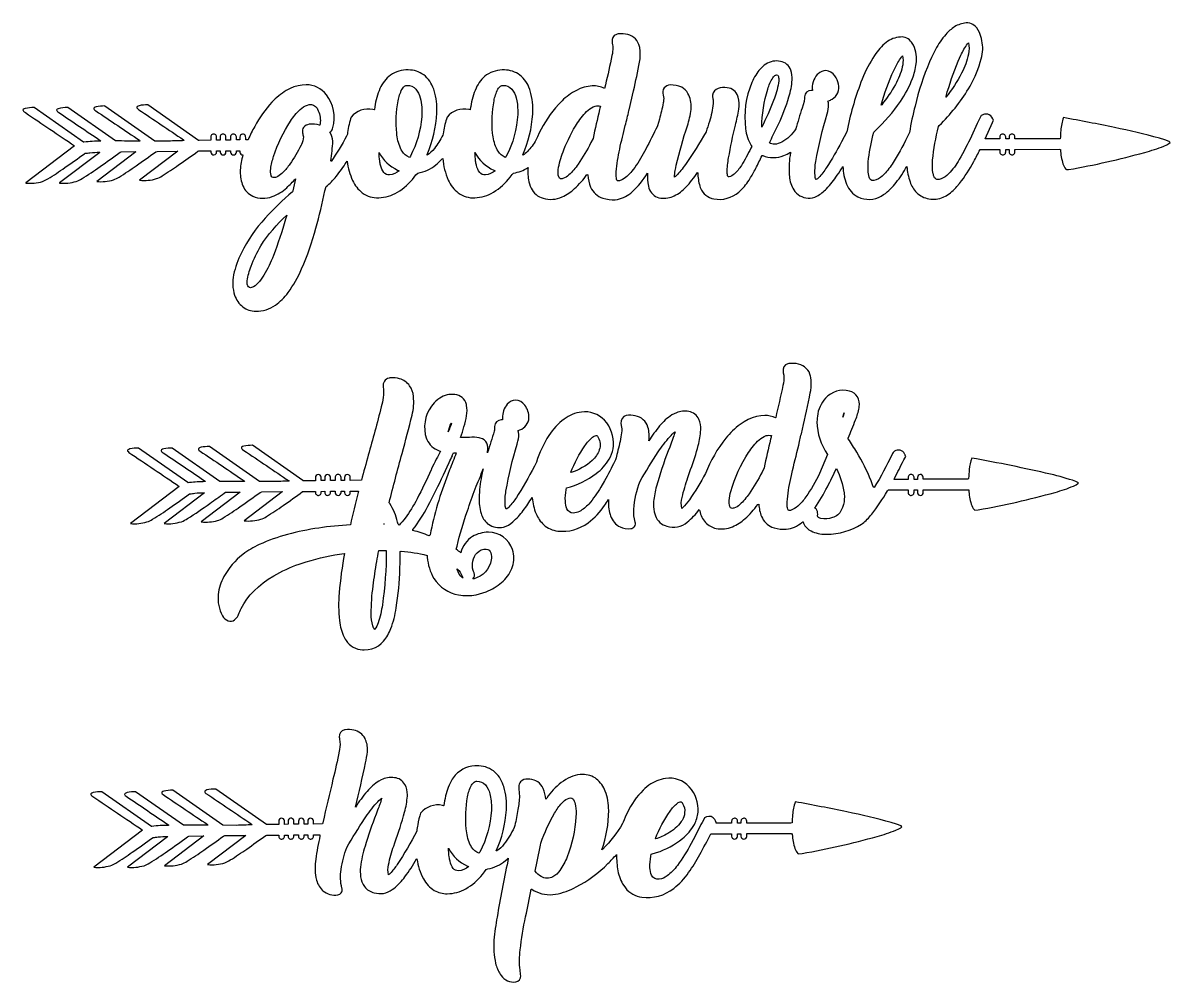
# Model space of a CAD drawing. Extents: x 2 to 88, y -3 to 135.
# Drawn here: x 2.49 to 44.42, y -2.82 to 32.23 of the extents above; entities that cross this region are included whole.
import ezdxf

# ---------------------------------------------------------------- set-up
doc = ezdxf.new("R2010")
doc.units = 0
doc.linetypes.add('0', pattern=[0])
doc.layers.add('1', color=7, linetype='0')

msp = doc.modelspace()

# ---------------------------------------------------------------- linework, layer by layer
at = {"layer": '1'}
for points in [[(29.247978, 26.859512, 0.010963), (29.477234, 27.321182), (29.510033, 27.384094), (29.528633, 27.380127, 0.198313), (30.303902, 27.38353, 0.04764), (30.54129, 27.502518), (30.542336, 27.487427, 0.057329), (30.496971, 26.681976), (30.503487, 26.617691, 0.115021), (30.661171, 26.128235, 0.246129), (31.184875, 25.828644, 0.149151), (31.507942, 25.89592, 0.081346), (31.858559, 26.169067, 0.042449), (32.252045, 26.661957, 0.013414), (32.459732, 26.982178, 0.087282), (32.592606, 26.334137, 0.179354), (33.007713, 25.871689, 0.2462), (33.863876, 25.902924), (33.946716, 25.953583, 0.077255), (34.405228, 26.39476, 0.035989), (34.797852, 26.984116, 0.068973), (34.912552, 26.420486, 0.106491), (35.154961, 26.029449, 0.156904), (35.605507, 25.800949, 0.150322), (36.123077, 25.858536), (36.228554, 25.912155, 0.076937), (36.627838, 26.248215), (36.722076, 26.357895, 0.045767), (37.241287, 27.158737, 0.009188), (37.470467, 27.602737), (38.196739, 27.603485), (38.196739, 27.510376, 1.01299), (38.408951, 27.514557), (38.408951, 27.603516), (38.409767, 27.604172), (38.536736, 27.604538), (38.536751, 27.509628, 1.01079), (38.748932, 27.514847), (38.748932, 27.604675), (38.771278, 27.605286), (40.358131, 27.609879), (40.411537, 27.597595, 0.060867), (40.50135, 27.07695, 0.102699), (40.605827, 26.888931), (40.627174, 26.870483), (40.709251, 26.870163, 0.024574), (43.488716, 27.495499, 0.025193), (44.192314, 27.72673), (44.300041, 27.774643), (44.37542, 27.817276), (44.415901, 27.853989), (44.388618, 27.891159), (44.224495, 27.950439), (44.024727, 28.012695, 0.017771), (42.389244, 28.404282, 0.006871), (40.517265, 28.768829, 0.058995), (40.424248, 28.301559, 0.016896), (40.403496, 27.993378), (38.748932, 27.992172), (38.748932, 28.063202, 1.023404), (38.536728, 28.057281), (38.536736, 27.992493), (38.536133, 27.991974), (38.408958, 27.991821), (38.408936, 28.063904, 1.021183), (38.196754, 28.057007), (38.196739, 27.99202), (38.19474, 27.991562), (37.68045, 27.991287), (37.654129, 27.994324), (37.924622, 28.585632), (37.963852, 28.669907), (37.935272, 28.727036, 0.201007), (37.75177, 28.892624, 0.17238), (37.594612, 28.87915, 0.039787), (37.517685, 28.843292, 0.012949), (37.370163, 28.547058), (37.159134, 28.095581, -0.024275), (36.712135, 27.234879, -0.061458), (36.321838, 26.711304, -0.101009), (36.057076, 26.526901, -0.132499), (35.894485, 26.506546), (35.871429, 26.515427, -0.192767), (35.775238, 26.648865), (35.764923, 26.683502), (35.756264, 26.718597, -0.073509), (35.739952, 27.212967, -0.037512), (35.951385, 28.440094), (35.981102, 28.480499, 0.063125), (37.051613, 29.8255), (37.106636, 29.920456, 0.071717), (37.514984, 30.920502, 0.03584), (37.570808, 31.261246, 0.098129), (37.450447, 31.879623, 0.155697), (37.213959, 32.169037, 0.157192), (36.963425, 32.225662, 0.13002), (36.542419, 32.086594, 0.071665), (36.221649, 31.808258, 0.057408), (35.842171, 31.252991), (35.769279, 31.114426), (35.697411, 30.966751), (35.626595, 30.809937, 0.040837), (35.095306, 29.190704, 0.017329), (34.890274, 28.225632), (34.871788, 28.181244, -0.027805), (34.338989, 27.187775, -0.042348), (34.012444, 26.74527, -0.070501), (33.759415, 26.528809), (33.67588, 26.488983), (33.593483, 26.468567), (33.542404, 26.46698, -0.247637), (33.447517, 26.536255, -0.110396), (33.385445, 26.775177, -0.055175), (33.401169, 27.273804, -0.031157), (33.585617, 28.230484), (33.635002, 28.28334, 0.05327), (34.564041, 29.358368, 0.059636), (35.003166, 30.193542, 0.055515), (35.13839, 30.737091, 0.141438), (35.038696, 31.409561), (35.017967, 31.448639), (34.995285, 31.485825), (34.970627, 31.520905, 0.261924), (34.561653, 31.713516, 0.153775), (34.045265, 31.513657, 0.08319), (33.616501, 31.042847, 0.051566), (33.167046, 30.177216), (33.119484, 30.057953, 0.042312), (32.600235, 28.247604), (32.407417, 27.882507, -0.022527), (31.859657, 26.940659, -0.048322), (31.577065, 26.57756, -0.097859), (31.481491, 26.505402), (31.478226, 26.507278, -0.10292), (31.440811, 26.666092, -0.062042), (31.470673, 27.15979, -0.033451), (31.888222, 28.907349, 0.074691), (31.937775, 29.243576, 0.071941), (31.912979, 29.37381), (31.972397, 29.39534), (32.004478, 29.409164), (32.035675, 29.424896), (32.065872, 29.442459, 0.330164), (32.299965, 29.992554, 0.104452), (32.163963, 30.297455, 0.223627), (31.839333, 30.485306, 0.206466), (31.554474, 30.372559), (31.523018, 30.340683, 0.216716), (31.346298, 29.762772), (31.324333, 29.763474), (31.302361, 29.76297, 0.405267), (31.05674, 29.530319, -0.026926), (31.042061, 29.352203), (30.970558, 29.117523, 0.008648), (30.734337, 28.35347, -0.13027), (30.22715, 27.871826, -0.106261), (29.957413, 27.793655, -0.131996), (29.774025, 27.847305, 0.003979), (30.053024, 28.428894), (30.108139, 28.534576, 0.032454), (30.489128, 29.524521, 0.060795), (30.605217, 30.146988, 0.094772), (30.557602, 30.501602, 0.270935), (30.180367, 30.824081, 0.203352), (29.643784, 30.719269, 0.110597), (29.274902, 30.324783), (29.234802, 30.257309), (29.196236, 30.185944), (29.162857, 30.11821), (29.131531, 30.0495, 0.131823), (28.902885, 28.360474, 0.100006), (29.103218, 27.754044), (29.125885, 27.718201), (29.092804, 27.652084, -0.029931), (28.748352, 27.01506, -0.070246), (28.489166, 26.706406, -0.125382), (28.297737, 26.605911, -0.437447), (28.260414, 26.622391, -0.122318), (28.23114, 26.762497, -0.044282), (28.283493, 27.298843, -0.015928), (28.532494, 28.494461, 0.019053), (28.656204, 29.079102, 0.097911), (28.637215, 29.509567), (28.62487, 29.547684, 0.302675), (28.230507, 29.85965, 0.09817), (27.898598, 29.832947, 0.306111), (27.698959, 29.592346, 0.092441), (27.697174, 29.544098), (27.708855, 29.458328, -0.097119), (27.719063, 29.284637, -0.057089), (27.582939, 28.625931, -0.008597), (27.458191, 28.245956, -0.020557), (26.701584, 27.05127, -0.038772), (26.366463, 26.63768, -0.081605), (26.31118, 26.59021, -0.069359), (26.331795, 26.832275), (26.35025, 26.930649), (26.370316, 27.028717, -0.024748), (26.778442, 28.467361, 0.050865), (26.90937, 29.065659), (26.913162, 29.120605, 0.144133), (26.79866, 29.654312, 0.150538), (26.567841, 29.878403, 0.109816), (26.150543, 29.959854, 0.221642), (25.926323, 29.853806, 0.254835), (25.894264, 29.594376, -0.113378), (25.898338, 29.343613), (25.892021, 29.303711, -0.025167), (25.753029, 28.717361), (25.685616, 28.471527), (25.679573, 28.457138, -0.005167), (25.258041, 27.613815, -0.034128), (24.850662, 26.944107), (24.798088, 26.873947), (24.744827, 26.807266, -0.111214), (24.353485, 26.480698, -0.151093), (24.227669, 26.452911, -0.237429), (24.188896, 26.522171, -0.073251), (24.174225, 26.704468), (24.176476, 26.78775, -0.036329), (24.302193, 27.615784, -0.010878), (24.50856, 28.478058, 0.009449), (24.639427, 29.023285), (24.644287, 29.04715), (24.808296, 29.751129, 0.016279), (25.026566, 30.799896, 0.079069), (25.043518, 31.289978), (25.036438, 31.328781), (25.027771, 31.367279, 0.28558), (24.601196, 31.800461, 0.094498), (24.248695, 31.824707), (24.212967, 31.816879), (24.181175, 31.806717, 0.376366), (24.025131, 31.534073, -0.01016), (24.052032, 31.331512, -0.063768), (24.020645, 31.036758), (23.994949, 30.908905, -0.005669), (23.750641, 29.835739, 0.129102), (23.299591, 29.9245), (23.150261, 29.909073), (23.003662, 29.87648), (22.860023, 29.827789), (22.719612, 29.764069, 0.072747), (22.194984, 29.380844), (22.07431, 29.258377), (21.958321, 29.127457, 0.0672), (21.29805, 28.065247), (21.243813, 27.948303, -0.064726), (20.930229, 27.52594, -0.050001), (20.769714, 27.39296), (20.761429, 27.407364, 0.085842), (21.126602, 28.897522, 0.086887), (21.031456, 29.750183), (21.014496, 29.800705, 0.14587), (20.653114, 30.323181, 0.159852), (20.094162, 30.509445, 0.162844), (19.43856, 30.325272, 0.129334), (19.052032, 29.843155, 0.070501), (18.85672, 29.171814), (18.843353, 29.082977), (18.832977, 29.051773), (18.794868, 29.06102, 0.288283), (17.995766, 28.783875), (17.993996, 28.780762, 0.057664), (17.866997, 28.249283), (17.857254, 28.174072), (17.837646, 28.123535, -0.043867), (17.529106, 27.642212, -0.076475), (17.261063, 27.390823), (17.262207, 27.421906, 0.088486), (17.623131, 28.944733, 0.084587), (17.522568, 29.760818), (17.505333, 29.81102, 0.147217), (17.139168, 30.329529, 0.159268), (16.576942, 30.509705, 0.164104), (15.923164, 30.318161, 0.127708), (15.541718, 29.832809, 0.069629), (15.349289, 29.159546), (15.336128, 29.070282), (15.325119, 29.052414), (15.286644, 29.061615, 0.286413), (14.490181, 28.783691), (14.488472, 28.780579), (14.46933, 28.728973, 0.052741), (14.349739, 28.157272), (14.320915, 28.095032, -0.034595), (13.752693, 27.165955), (13.749931, 27.189911, 0.009129), (13.822533, 27.907074, 0.116002), (13.71286, 28.233322), (13.715118, 28.238068, 0.242835), (13.809921, 28.353271), (13.825073, 28.401093, 0.234692), (13.582397, 29.604492, 0.230848), (12.843338, 29.966614), (12.696495, 29.958099), (12.546692, 29.931396), (12.399857, 29.887619), (12.256256, 29.827927), (12.116112, 29.753433, 0.068495), (11.59552, 29.330612, 0.064363), (10.962753, 28.447922, 0.025949), (10.728073, 27.961838), (10.720673, 27.955841), (10.6343, 27.955124, 0.016882), (10.631538, 28.086395, 0.909607), (10.421997, 28.058914), (10.421707, 27.953232), (10.294197, 27.952057), (10.294189, 28.063461, 1.016622), (10.082008, 28.058517), (10.082008, 27.950775), (10.080894, 27.949966), (9.912758, 27.948242), (9.91275, 28.064209, 1.015324), (9.700546, 28.057983), (9.700562, 27.946533), (9.699059, 27.945862), (9.572769, 27.944443), (9.572739, 28.065094, 1.013321), (9.360573, 28.05748), (9.360573, 27.942337), (9.35305, 27.941696), (8.929802, 27.935669), (8.911911, 27.936493), (7.055412, 29.235672, 0.05476), (6.741783, 29.203629, 0.112083), (6.664467, 29.166763), (6.654312, 29.15004), (6.654434, 29.130814), (6.666336, 29.108902), (6.691498, 29.084137), (6.728905, 29.057602, -0.000634), (8.361938, 27.956345), (8.392113, 27.925827, 0.004893), (7.808952, 27.908569), (7.336075, 27.90921), (7.317123, 27.91095), (5.491386, 29.18895), (5.484428, 29.193237, 0.055874), (5.168472, 29.160477, 0.116348), (5.092682, 29.123108), (5.08326, 29.106216), (5.084236, 29.086792), (5.097107, 29.064651), (5.123352, 29.039658), (5.160828, 29.013428, -0.000612), (6.753616, 27.939331), (6.770905, 27.911163, -0.000843), (5.871666, 27.915253), (4.132149, 29.132919), (4.126312, 29.136215, 0.076915), (3.777161, 29.092361, 0.209678), (3.725159, 29.04808), (3.726822, 29.028488), (3.740471, 29.006195), (3.767586, 28.981018), (3.804314, 28.955505, -0.000644), (5.317879, 27.934937), (5.335251, 27.907288, 0.031722), (4.723732, 27.867996), (4.706993, 27.868988), (2.900543, 29.133514), (2.895241, 29.136215, 0.062426), (2.575699, 29.102264, 0.124198), (2.502411, 29.064163), (2.494186, 29.046951), (2.496544, 29.027206), (2.510979, 29.00473), (2.538963, 28.97937), (2.583122, 28.949112, -0.000525), (4.379135, 27.737686), (4.37722, 27.731995), (2.602707, 26.379974), (2.600708, 26.377487, 0.097338), (3.206802, 26.435379, 0.062731), (3.408249, 26.531845, 0.017447), (4.024117, 26.939316, 0.005413), (4.737923, 27.446365), (4.772385, 27.467606, 0.062403), (4.943756, 27.485901, -0.021897), (5.293808, 27.502441), (5.301956, 27.498856), (3.832108, 26.378952), (3.831787, 26.377457, 0.09829), (4.441498, 26.436691, 0.062587), (4.653656, 26.540573, 0.016688), (5.311478, 26.978729, 0.005159), (6.045219, 27.501846), (6.086525, 27.518417), (6.60997, 27.525711), (6.614342, 27.52121), (5.189362, 26.435532), (5.189903, 26.434448, 0.099021), (5.80249, 26.494751, 0.060836), (6.007446, 26.595169, 0.01677), (6.634354, 27.011368, 0.00527), (7.350166, 27.520493), (7.399765, 27.534729), (8.144913, 27.54184), (8.149498, 27.536606), (6.759598, 26.477631), (6.760895, 26.476868, 0.099795), (7.376312, 26.538284, 0.059127), (7.576653, 26.636734, 0.016767), (8.183533, 27.038864, 0.005335), (8.885338, 27.537231), (8.920433, 27.54834), (9.36058, 27.551483), (9.36087, 27.503082, 0.985382), (9.572762, 27.516037), (9.572769, 27.553268), (9.700562, 27.553879), (9.70092, 27.502365, 0.930835), (9.912781, 27.504761), (9.912766, 27.555679), (10.081795, 27.556824), (10.082443, 27.50148, 0.918437), (10.294037, 27.502762), (10.294472, 27.558273), (10.421997, 27.559128), (10.421997, 27.510376, 0.42878), (10.533363, 27.405212), (10.532951, 27.402695, 0.054185), (10.436722, 26.853989, 0.090793), (10.508492, 26.334763, 0.175923), (10.828896, 25.931458), (10.894035, 25.897415, 0.189073), (11.606926, 25.881027, 0.095728), (12.133125, 26.206879, 0.033988), (12.452942, 26.535141, 0.001842), (12.357719, 26.091019), (12.339897, 26.057983, 0.030713), (11.347878, 25.097656, 0.072453), (10.47538, 23.823227, 0.052783), (10.189308, 23.025024, 0.131731), (10.231483, 22.277435, 0.142943), (10.52742, 21.854965, 0.162721), (11.002441, 21.694229, 0.164632), (11.718346, 21.914307, 0.081714), (12.183952, 22.375275, 0.056184), (12.677841, 23.238113, 0.037306), (13.200195, 24.730698, 0.01595), (13.528847, 26.094849), (13.573448, 26.247849, 0.059023), (13.940254, 26.617981, 0.028258), (14.316299, 27.145172), (14.344025, 27.172104, 0.078366), (14.541634, 26.468475, 0.120268), (14.896568, 26.017838, 0.172823), (15.494385, 25.837418, 0.12701), (16.178246, 26.040131, 0.094865), (16.789543, 26.590927), (16.858528, 26.682739), (16.923607, 26.742554, 0.139997), (17.582054, 27.044815, 0.038899), (17.811005, 27.265076), (17.837486, 27.275223, 0.08456), (18.03862, 26.485565, 0.124019), (18.405113, 26.015549, 0.172977), (19.005257, 25.83757, 0.126802), (19.688728, 26.043091, 0.094619), (20.299294, 26.59642), (20.368156, 26.688538), (20.419579, 26.741318, 0.115621), (20.953293, 26.945557, 0.07075), (20.981476, 26.425766), (21.003784, 26.342422), (21.03141, 26.26445), (21.06427, 26.19194, 0.211768), (21.506416, 25.819489, 0.178725), (22.202934, 25.871475, 0.080273), (22.65419, 26.173523, 0.050661), (23.107193, 26.685699), (23.142136, 26.672195, 0.091901), (23.237892, 26.227509, 0.217651), (23.686989, 25.824051, 0.094532), (24.142693, 25.769257, 0.145598), (24.704254, 26.011536), (24.75705, 26.055206, 0.072747), (25.315132, 26.739426), (25.318733, 26.740128, 0.075151), (25.350342, 26.262131), (25.372032, 26.191498), (25.397926, 26.128372, 0.267316), (25.802635, 25.82901, 0.145418), (26.298149, 25.90976, 0.090699), (26.722786, 26.226608, 0.043929), (27.141823, 26.759109), (27.159431, 26.748795, 0.074673), (27.232391, 26.264908), (27.248444, 26.219604), (27.261688, 26.187485, 0.26013), (27.745926, 25.798325, 0.229917), (28.657234, 26.049835, 0.073755), (29.030792, 26.485535, 0.023954)], [(36.771439, 31.046509, -0.051462), (37.018478, 31.470108, -0.048368), (37.050835, 31.50473, -0.10017), (37.049202, 31.089478, -0.07152), (36.795822, 30.390976, -0.047885), (36.227356, 29.509979), (36.229088, 29.541641, -0.030982), (36.675224, 30.833084), (36.72245, 30.940186)], [(34.365456, 30.586151, -0.046285), (34.596924, 30.978333), (34.616562, 31.002182), (34.637085, 31.025284), (34.642281, 31.023987, -0.089848), (34.644043, 30.699997), (34.630554, 30.623291, -0.072079), (34.377563, 29.978882, -0.044212), (33.8778, 29.240005), (33.854881, 29.228012, -0.035451), (34.321175, 30.492996)], [(30.030632, 30.332489, -0.374723), (30.101959, 30.27478, -0.091627), (30.11348, 30.110458), (30.104706, 30.029388, -0.049348), (29.925201, 29.398132, -0.027775), (29.493942, 28.421982, -0.070275), (29.71302, 29.808319, -0.070565), (29.900963, 30.22464, -0.113366), (30.0028, 30.325027), (30.017799, 30.330688)], [(17.066734, 28.795807, -0.100622), (16.652779, 27.360733), (16.617561, 27.314743, -0.160537), (16.35041, 27.541611), (16.318184, 27.595459), (16.289093, 27.652985, -0.079839), (16.152489, 28.202179, -0.068564), (16.204643, 29.38205, -0.083593), (16.347534, 29.803284, -0.165899), (16.485924, 29.936951), (16.511368, 29.94429), (16.537422, 29.947189, -0.222975), (16.85186, 29.81073, -0.115302), (17.012192, 29.492294, -0.080639)], [(20.577682, 29.02597), (20.577393, 28.92984), (20.576569, 28.884918, -0.1076), (20.158226, 27.360733), (20.123009, 27.314743, -0.160525), (19.855865, 27.541611), (19.823631, 27.595459), (19.79454, 27.652985, -0.079839), (19.657936, 28.202179, -0.068545), (19.710083, 29.38205, -0.083597), (19.852989, 29.803284, -0.165899), (19.991379, 29.936951), (20.016823, 29.94429), (20.04287, 29.947189, -0.222957), (20.357307, 29.81073, -0.11534), (20.517639, 29.492294, -0.064111)], [(13.362244, 28.598373, -0.015259), (13.345398, 28.497513), (13.336761, 28.495255, 0.099169), (12.95108, 28.522827, 0.202887), (12.751633, 28.410065, 0.191983), (12.71434, 28.217758, 0.012473), (12.741554, 28.062988, -0.119196), (12.674599, 27.786758), (12.663643, 27.762817, -0.033751), (12.247635, 27.067963, -0.040406), (11.99675, 26.765472, -0.062745), (11.811295, 26.619232), (11.763687, 26.595871), (11.723076, 26.581863), (11.689377, 26.575211), (11.665413, 26.573853, -0.353926), (11.571693, 26.635666), (11.564941, 26.652573, -0.107391), (11.550812, 26.897324, -0.053509), (11.656815, 27.350357, -0.065385), (12.269447, 28.637405, -0.059208), (12.625175, 29.062195, -0.101547), (12.887894, 29.226898), (12.948303, 29.24147, -0.305658), (13.240852, 29.108932), (13.26136, 29.077194, -0.140439)], [(23.566879, 29.062546, 0.004346), (23.328369, 28.010559), (23.253899, 27.855179, -0.029976), (22.784378, 27.069412, -0.054823), (22.44696, 26.672699, -0.111162), (22.227104, 26.540024), (22.195961, 26.53418), (22.172081, 26.532852, -0.379834), (22.073097, 26.606552, -0.102687), (22.053749, 26.820114), (22.056984, 26.856918), (22.069931, 26.952393, -0.045713), (22.263565, 27.592239, -0.051711), (22.762627, 28.577057, -0.065533), (23.150208, 29.037766, -0.099467), (23.404495, 29.189178, -0.153619), (23.601341, 29.189148), (23.580093, 29.116791)], [(15.531952, 27.180237, -0.032101), (15.508179, 27.49559, 0.173455), (16.187813, 26.853683), (16.245529, 26.828445, -0.165521), (15.892662, 26.6772, -0.263194), (15.681427, 26.763519, -0.111767), (15.562347, 27.02504, -0.027795)], [(19.037399, 27.180237, -0.032051), (19.013626, 27.49559, 0.175241), (19.703621, 26.849045), (19.750984, 26.828445, -0.165509), (19.398109, 26.6772, -0.263197), (19.186874, 26.763519, -0.111719), (19.067795, 27.02504, -0.027795)], [(12.138954, 25.202606), (12.095421, 25.059708, -0.020571), (11.645081, 23.723633, -0.040168), (11.301056, 23.012131, -0.044803), (11.082016, 22.715088, -0.13373), (10.851227, 22.558929, -0.42405), (10.708466, 22.616058, -0.101294), (10.690636, 22.748383), (10.693863, 22.804108, -0.061692), (10.834412, 23.34169, -0.041129), (11.185356, 24.085449, -0.061777)], [(26.234703, 17.006638), (26.182922, 16.867096), (26.130753, 16.727707), (26.078194, 16.588455, 0.028412), (25.645874, 15.295502, 0.042417), (25.542961, 14.738907, 0.059554), (25.566017, 14.363937), (25.584465, 14.290649), (25.607841, 14.222214, 0.244192), (26.030968, 13.833771, 0.112085), (26.417999, 13.811768, 0.114803), (26.773773, 13.986694, 0.067498), (27.204453, 14.442307), (27.227776, 14.397736, 0.135211), (27.437431, 13.971115, 0.157878), (27.828125, 13.758194, 0.152241), (28.425705, 13.81723, 0.083499), (28.884499, 14.113495, 0.052345), (29.345177, 14.627213), (29.390953, 14.643204, 0.092587), (29.485687, 14.188217, 0.19341), (29.865601, 13.80838), (29.943268, 13.778778, 0.092455), (30.390915, 13.726135, 0.14768), (30.962029, 13.975311), (30.993561, 14.001297), (31.005836, 14.000504, 0.204009), (31.26683, 13.680511), (31.294716, 13.665115, 0.11083), (31.822807, 13.543884), (31.866547, 13.542923, 0.136735), (33.145531, 13.913971), (33.172134, 13.931931, 0.060973), (33.511604, 14.272354, 0.038552), (34.085968, 15.125977), (34.131477, 15.160995), (34.845261, 15.161774), (34.846649, 15.161087), (34.846672, 15.067184, 1.019786), (35.058876, 15.07579), (35.058868, 15.161819), (35.060059, 15.16243), (35.186661, 15.162659), (35.186935, 15.061508, 0.985579), (35.398849, 15.074173), (35.398849, 15.163437), (36.997047, 15.168106), (37.060867, 15.164536, 0.060649), (37.147392, 14.646637, 0.109496), (37.258392, 14.444611), (37.280273, 14.426422), (37.406296, 14.436661, 0.025163), (40.211128, 15.074722, 0.028911), (40.889, 15.304733), (40.985451, 15.351349), (41.047325, 15.392227), (41.071983, 15.426682), (40.96656, 15.47673, 0.025007), (40.046074, 15.736755, 0.013419), (37.167183, 16.327087, 0.057858), (37.079788, 15.90889, 0.022119), (37.055397, 15.587097), (37.035545, 15.55162), (35.398857, 15.550705), (35.39846, 15.630234, 0.97548), (35.186661, 15.617004), (35.186653, 15.550232), (35.058861, 15.550125), (35.058754, 15.626022, 1.003468), (34.846649, 15.615112), (34.846657, 15.550034), (34.33004, 15.549561), (34.34108, 15.585144, 0.007732), (34.676483, 16.244354), (34.691055, 16.259033), (34.756294, 16.389877), (34.748856, 16.407822), (34.741302, 16.42572), (34.733635, 16.443573), (34.725845, 16.461365), (34.716599, 16.47908, 0.457517), (34.341362, 16.576126, 0.11261), (34.25901, 16.467987, -0.024709), (33.60527, 15.251419), (33.568726, 15.281052), (33.533806, 15.38768), (33.493446, 15.497147, 0.041119), (32.965042, 16.538025, 0.011875), (32.65596, 17.029724), (32.657181, 17.053375, -0.007383), (32.922287, 17.719513, 0.052046), (33.053001, 18.168411), (33.057007, 18.198502, 0.166025), (32.992821, 18.563019, 0.192199), (32.696892, 18.777618, 0.280705), (31.826759, 18.510788, 0.15725), (31.525726, 17.856079), (31.518135, 17.790634), (31.513313, 17.723724), (31.511276, 17.655334, 0.151584), (31.897995, 16.459091), (31.603035, 15.762909), (31.606422, 15.761703, -0.038464), (31.104523, 14.907211, -0.061396), (30.81205, 14.575058, -0.097327), (30.546799, 14.416504, -0.184641), (30.469528, 14.413696, -0.184529), (30.433884, 14.503326, -0.065989), (30.423653, 14.656174), (30.425407, 14.733551), (30.431137, 14.824173, -0.031726), (30.576012, 15.685608), (30.619125, 15.87355, 0.001247), (30.878716, 16.932083, -0.010348), (30.982437, 17.383911, 0.013574), (31.268921, 18.714569), (31.282829, 18.801483, 0.084323), (31.287529, 19.277405), (31.279053, 19.316925, 0.295198), (30.836098, 19.7612, 0.09546), (30.487587, 19.77977), (30.452446, 19.771072, 0.411709), (30.276192, 19.483093), (30.28083, 19.448151, -0.107335), (30.283875, 19.070465), (30.268257, 18.985168, -0.006882), (30.004509, 17.809601), (30.000061, 17.792694, 0.115503), (29.604713, 17.882629), (29.461029, 17.874603), (29.30304, 17.846558), (29.148346, 17.799637), (28.997276, 17.735184), (28.850098, 17.654526), (28.707115, 17.559006, 0.062547), (28.183243, 17.055069, 0.076156), (27.437927, 15.766373, -0.027025), (26.84903, 14.801682, -0.044894), (26.613319, 14.515427), (26.587517, 14.492447), (26.574951, 14.482697), (26.571175, 14.487671, -0.116388), (26.582855, 14.888535, -0.026998), (26.794502, 15.620941), (26.843445, 15.767227), (26.893768, 15.91304, 0.023851), (27.175537, 16.790131, 0.055546), (27.266083, 17.359879, 0.114297), (27.197639, 17.746094, 0.251246), (26.825668, 18.028595, 0.139057), (26.375885, 17.98378), (26.291328, 17.946762), (26.209152, 17.901764, 0.080762), (25.761818, 17.50119, 0.028993), (25.365845, 16.955017, 0.108815), (25.335564, 17.459229, 0.280774), (24.8731, 17.872223, 0.106657), (24.543983, 17.878189, 0.407808), (24.349991, 17.595078), (24.370049, 17.460571, -0.087013), (24.361328, 17.18161, -0.021973), (24.219017, 16.530075, -0.004774), (24.151085, 16.265518), (24.123817, 16.213257, -0.008561), (23.748756, 15.490692), (23.612122, 15.263626, -0.047385), (23.170715, 14.647507, -0.088572), (22.828674, 14.375061, -0.101807), (22.608154, 14.315872, -0.287942), (22.372589, 14.472595, -0.103859), (22.316559, 14.757278, -0.053955), (22.34761, 15.168564), (22.358963, 15.239883, 0.099762), (23.448563, 15.764618, 0.094663), (23.915283, 16.283737, 0.081064), (24.062607, 16.670258), (24.07814, 16.769821, 0.206352), (23.74572, 17.710007, 0.240163), (22.901176, 18.008774, 0.129557), (22.273605, 17.752365, 0.089166), (21.71492, 17.151169, 0.071633), (21.261986, 16.177673, -0.020767), (20.597504, 14.991913), (20.531097, 14.890808, -0.047786), (20.254883, 14.536209, -0.098673), (20.155624, 14.462128, -0.106978), (20.117691, 14.614166, -0.064191), (20.146889, 15.117828, -0.033061), (20.557304, 16.83963), (20.571304, 16.892181), (20.584152, 16.945023, 0.106432), (20.604141, 17.276398), (20.597206, 17.304565), (20.588531, 17.33223, 0.276111), (20.977844, 17.722595), (20.984947, 17.761398), (20.988144, 17.788971, 0.170839), (20.832451, 18.264008, 0.226266), (20.501404, 18.442688, 0.219206), (20.19577, 18.294022, 0.18238), (20.016159, 17.791779, 0.021693), (20.022163, 17.719559), (19.998817, 17.720581), (19.975449, 17.720001, 0.409515), (19.732391, 17.480255, -0.033978), (19.718132, 17.309311, 0.000398), (19.474899, 16.528641), (19.472305, 16.522858), (19.477074, 16.562714, 0.123573), (19.445747, 16.867828, 0.255141), (19.206551, 17.059647), (19.1698, 17.068085, 0.065309), (18.81369, 17.084366, -0.019956), (18.484695, 17.080368, 0.042875), (18.706688, 17.874313, 0.097494), (18.707664, 18.251968), (18.698669, 18.290176, 0.327467), (18.280388, 18.652054, 0.16858), (17.729225, 18.519791), (17.654663, 18.467957), (17.584755, 18.409378), (17.519661, 18.344696, 0.236119), (17.197624, 17.19104), (17.208168, 17.147095, 0.203586), (17.558327, 16.662231, 0.055989), (17.754143, 16.581573, 0.003345), (17.600471, 16.287964, -0.002998), (17.421204, 15.928375), (17.428268, 15.924835), (17.415062, 15.897522, -0.013454), (16.896957, 14.837341, -0.035101), (16.463753, 14.134781, -0.036672), (16.238075, 13.869751), (16.207016, 13.910065), (16.187218, 13.989426, 0.086382), (15.896538, 14.66156), (15.879219, 14.696091, -0.006592), (16.351326, 16.497147, 0.008575), (16.713806, 17.90123, 0.088449), (16.765755, 18.579132, 0.121351), (16.627014, 18.971085, 0.174126), (16.259544, 19.226547, 0.090909), (15.927719, 19.262924), (15.897346, 19.258148), (15.872894, 19.252487, 0.396051), (15.659775, 18.933319, -0.050404), (15.661011, 18.543732, -0.021529), (15.58931, 18.200562, -0.007703), (15.113548, 16.432678, 0.001567), (14.863724, 15.516708), (14.457947, 15.513519), (14.457733, 15.627747, 0.991935), (14.24575, 15.615921), (14.245743, 15.511658), (14.118462, 15.510315), (14.117958, 15.5112), (14.117935, 15.623383, 1.005002), (13.905762, 15.617554), (13.905762, 15.508957), (13.904076, 15.508209), (13.736519, 15.506744), (13.736237, 15.62886, 0.977903), (13.524307, 15.617889), (13.523987, 15.50415), (13.39653, 15.502808), (13.396324, 15.627563, 0.994769), (13.184334, 15.615479), (13.184326, 15.500229), (12.739304, 15.493713), (12.722908, 15.503677), (10.879425, 16.793945, 0.055915), (10.562859, 16.761169, 0.120185), (10.486389, 16.723022), (10.477394, 16.705688), (10.479271, 16.68573), (10.493553, 16.662979), (10.521828, 16.637238), (10.561523, 16.60994, -0.000588), (12.2202, 15.491318), (12.194618, 15.483627, 0.005242), (11.638573, 15.466827), (11.157631, 15.467499), (11.13945, 15.4702), (9.30986, 16.750931), (9.305672, 16.751495, 0.052657), (9.001518, 16.720856, 0.190898), (8.909462, 16.671219), (8.906326, 16.652451), (8.914925, 16.630951), (8.936813, 16.606552), (8.972733, 16.579575, -0.000657), (10.57505, 15.499176), (10.595444, 15.469421, 0.001467), (9.711388, 15.47139), (9.690155, 15.477188), (7.95118, 16.694489, 0.05306), (7.641251, 16.663559, 0.108439), (7.560783, 16.626678), (7.549835, 16.609833), (7.549446, 16.590408), (7.561165, 16.568207), (7.586563, 16.543076), (7.62336, 16.516891, -0.000665), (9.154221, 15.484711), (9.150864, 15.465363, 0.02433), (8.579453, 15.430634), (8.535881, 15.424515), (8.519409, 15.435211), (6.720009, 16.694489, 0.05667), (6.401886, 16.66124, 0.122873), (6.326447, 16.622772), (6.317947, 16.605301), (6.320389, 16.585205), (6.335335, 16.562317), (6.364334, 16.536423, -0.000381), (8.205658, 15.294083), (6.4235, 13.935867, 0.094628), (7.026222, 13.992218, 0.064048), (7.230919, 14.089462, 0.017594), (7.856895, 14.503876, 0.005406), (8.578835, 15.017044), (8.598183, 15.025803, 0.060059), (8.772263, 15.044754, -0.023246), (9.128067, 15.058899), (7.654884, 13.936478), (7.656204, 13.935654, 0.103398), (8.28595, 14.002167, 0.054898), (8.510834, 14.119156, 0.015826), (9.321091, 14.667206, 0.003777), (9.848206, 15.045044), (9.902466, 15.076553), (10.43399, 15.083984), (10.437637, 15.079132), (9.01194, 13.992905, 0.092729), (9.60453, 14.045944, 0.066665), (9.808678, 14.140076, 0.017831), (10.436455, 14.554626, 0.005537), (11.166283, 15.073242), (11.219864, 15.092957), (11.977707, 15.100189), (11.968765, 15.091431), (10.58287, 14.035324, 0.095201), (11.188072, 14.092514, 0.063024), (11.39003, 14.188828, 0.017574), (12.002953, 14.594147, 0.005415), (12.715271, 15.099976), (12.746735, 15.106628), (13.184334, 15.109985), (13.184441, 15.064377, 1.003369), (13.396515, 15.075134), (13.396523, 15.111404), (13.524307, 15.112228), (13.524323, 15.068741, 1.024333), (13.736526, 15.075134), (13.736519, 15.113739), (13.905762, 15.114944), (13.906151, 15.060211, 0.97997), (14.11795, 15.074265), (14.11795, 15.116516), (14.245743, 15.117355), (14.245857, 15.064529, 0.941343), (14.457863, 15.061493), (14.457947, 15.118591), (14.75721, 15.120621), (14.749084, 15.070892, 0.006135), (14.460503, 13.882233, 0.053817), (12.16185, 13.536972, 0.043455), (11.130188, 13.16481, 0.048814), (10.528946, 12.809921, 0.097101), (9.83873, 11.994995, 0.098094), (9.628723, 11.340881, 0.151369), (9.78775, 10.568451, 0.177907), (9.996948, 10.379547, 0.253293), (10.225273, 10.414108, 0.12982), (10.356255, 10.579483), (10.372391, 10.613678, -0.033919), (10.466171, 10.83078), (10.562225, 11.001389), (10.674202, 11.166229), (10.801727, 11.325104), (10.944435, 11.477829), (11.101952, 11.624191), (11.273903, 11.763977), (11.459923, 11.896973), (11.659645, 12.02298, -0.047763), (12.58812, 12.452881), (12.850784, 12.540802, -0.039934), (14.239471, 12.841339), (14.246864, 12.839249, 0.026196), (14.049332, 11.399139, 0.049729), (14.0606, 10.391068), (14.073006, 10.303818, 0.094618), (14.271454, 9.710175), (14.301804, 9.663147, 0.244662), (14.907501, 9.321411), (14.963379, 9.319809), (15.111923, 9.329758), (15.249184, 9.359497), (15.373413, 9.407257), (15.485321, 9.471222), (15.585648, 9.549622), (15.67511, 9.640717, 0.084832), (15.939079, 10.096069, 0.051083), (16.133842, 10.856415, 0.035439), (16.269363, 12.286819, 0.007588), (16.283806, 12.908997), (16.317146, 12.929672, -0.044872), (17.261116, 12.769424), (17.272446, 12.702042, 0.117107), (17.514603, 11.927979, 0.215823), (18.413734, 11.329147, 0.083419), (19.057167, 11.330902), (19.425079, 11.443146, 0.085374), (19.987389, 11.778976, 0.116783), (20.360237, 12.288513, 0.16131), (20.406784, 12.900726), (20.383286, 12.983963, 0.331208), (19.503616, 13.618591, 0.124656), (18.922455, 13.460037, 0.202384), (18.501953, 12.877319), (18.491875, 12.867752, 0.016011), (18.34137, 12.990311), (18.332512, 13.00145), (18.357422, 13.113739, -0.025229), (18.737198, 14.393753, -0.003827), (19.019737, 15.20491, 0.018419), (19.31456, 15.934677), (19.280525, 15.782379), (19.258018, 15.671631, 0.044685), (19.165688, 14.877655, 0.07907), (19.234848, 14.306702, 0.147755), (19.476418, 13.929184), (19.502357, 13.909317, 0.212285), (20.054581, 13.802277, 0.108012), (20.39772, 13.998077, 0.05362), (20.777649, 14.410614, 0.023058), (21.10141, 14.883652), (21.108551, 14.873077, 0.076792), (21.245491, 14.294678, 0.109165), (21.527405, 13.890305, 0.151966), (22.037727, 13.660797, 0.190313), (23.153671, 13.964935, 0.082425), (23.750008, 14.594131, 0.013964), (23.892708, 14.808929, 0.083379), (23.951248, 14.266296), (23.967415, 14.218353, 0.202253), (24.315155, 13.811111, 0.138664), (24.710831, 13.748856, 0.455266), (24.873283, 13.990524, -0.091986), (24.818153, 14.454407, -0.076454), (25.050926, 15.484085, -0.014413), (25.708214, 16.549835, -0.033947), (26.133636, 17.108337, -0.055314), (26.325378, 17.285553, -0.034146), (26.262291, 17.084595)], [(32.458183, 17.819244), (32.456848, 17.818298, -0.03324), (32.511116, 17.982986, -0.014553)], [(18.03701, 17.280289), (18.034081, 17.28093, -0.086444), (18.153008, 17.603424, -0.018557)], [(23.032196, 16.78064, -0.067722), (23.311592, 17.092407, -0.127468), (23.439667, 17.155716, -0.267364), (23.485649, 17.128754, -0.2097), (23.573563, 16.685669), (23.558434, 16.627518, -0.125562), (23.296181, 16.238968, -0.108347), (22.528893, 15.797989), (22.513008, 15.806702, -0.056875)], [(29.850769, 17.146164, 0.016638), (29.816437, 17.020065, 0.004351), (29.577805, 15.96759), (29.503334, 15.81221, -0.030003), (29.033821, 15.026443, -0.054857), (28.696404, 14.629715, -0.111174), (28.47654, 14.49704), (28.445396, 14.491196), (28.421516, 14.489853, -0.379735), (28.322525, 14.563568, -0.102777), (28.303215, 14.776993, -0.053772), (28.366219, 15.11142, -0.072473), (29.012062, 16.534058, -0.065556), (29.399643, 16.994781, -0.099406), (29.653931, 17.146194, -0.153789)], [(18.327881, 16.513229, -0.009395), (18.086914, 15.894028), (18.022934, 15.729218, 0.045624), (17.375694, 13.527252), (17.340057, 13.487228, 0.032893), (16.748955, 13.681076), (16.746315, 13.716736, 0.043115), (17.291901, 14.565018, 0.016383), (17.860832, 15.72023), (18.06971, 16.164551, -0.011805), (18.193359, 16.407135), (18.184517, 16.418594), (18.233223, 16.519577, 0.008072), (18.325882, 16.515686)], [(31.538269, 14.197174), (31.536522, 14.209122), (31.535675, 14.221161, 0.127154), (31.510025, 14.423477, 0.142082), (31.438461, 14.502548, 0.030917), (31.892662, 15.277969, 0.008286), (32.222763, 15.940536, -0.076917), (32.50544, 15.05394, -0.054771), (32.511253, 14.842407, -0.10076), (32.402161, 14.419067, -0.198462), (32.082428, 14.150909, -0.118347), (31.647614, 14.122345, -0.148106), (31.552162, 14.169006, -0.113619)], [(19.425461, 12.998306, -0.316094), (19.594055, 12.861511, -0.124437), (19.607773, 12.607025, -0.291209), (18.982254, 11.917618), (18.938606, 11.910751, 0.330822), (18.980225, 12.131104, 0.02551), (18.947754, 12.224167, -0.268429), (19.093506, 12.866669, -0.226878)], [(15.426773, 12.546371, -0.003009), (15.499504, 12.950134, -0.01031), (15.771828, 12.953186), (15.772469, 12.929901, -0.035084), (15.631302, 10.969788, -0.044154), (15.474152, 10.305283, -0.087061), (15.35936, 10.076462), (15.348625, 10.065399, -0.130638), (15.277084, 10.20018, -0.068406), (15.22332, 10.642334, -0.03558), (15.292122, 11.653473, -0.012364)], [(18.550446, 12.010498, 0.033578), (18.577034, 11.946747), (18.563789, 11.954163, -0.147703), (18.364021, 12.250412), (18.360527, 12.27681, -0.112907), (18.550278, 12.016724)], [(28.946815, 2.501953), (28.946877, 2.603745), (30.585823, 2.60849), (30.611328, 2.570297, 0.062417), (30.70385, 2.062576, 0.106677), (30.808983, 1.882492), (30.830368, 1.86525), (30.973206, 1.880249, 0.024353), (33.711082, 2.501038, 0.025536), (34.398132, 2.7285), (34.5028, 2.775574), (34.575737, 2.817459), (34.614479, 2.853531), (34.58387, 2.890747), (34.421158, 2.949417), (34.223663, 3.010941, 0.017725), (32.609047, 3.398209, 0.006981), (30.715218, 3.767365, 0.058471), (30.620636, 3.285324, 0.01862), (30.602554, 3.001678), (30.554741, 2.991867), (28.946877, 2.990967), (28.946808, 3.065292, 1.005448), (28.734688, 3.056076), (28.73468, 2.990509), (28.60688, 2.990616), (28.606796, 3.065567, 1.004425), (28.394684, 3.055969), (28.394684, 2.990112), (27.823395, 2.989899), (27.834389, 3.014313), (27.807999, 3.07222), (27.795647, 3.096512), (27.781418, 3.119751, 0.392882), (27.474922, 3.211899), (27.407204, 3.183212, 0.011622), (27.056595, 2.510117), (26.986916, 2.37532), (26.915642, 2.241364, -0.032591), (26.411606, 1.440735, -0.075586), (26.033257, 1.056351, -0.115845), (25.750717, 0.935226, -0.34332), (25.465286, 1.086472, -0.102256), (25.409279, 1.359665, -0.055267), (25.439384, 1.779449), (25.450699, 1.851334), (25.650032, 1.912659, 0.091159), (26.595619, 2.423355, 0.095963), (27.031082, 2.940948, 0.094904), (27.170456, 3.384506, 0.202649), (26.847099, 4.31517, 0.246932), (25.979668, 4.621811, 0.12561), (25.369843, 4.369919), (25.297272, 4.314896), (25.225784, 4.254837), (25.155502, 4.189819, 0.084831), (24.584465, 3.376266, 0.024247), (24.431717, 3.019882), (24.409325, 2.971039, -0.060862), (23.685616, 2.040359), (23.647919, 2.010941, 0.08756), (23.901154, 3.453583, 0.088994), (23.773987, 4.1577, 0.133193), (23.457558, 4.598129, 0.170063), (22.944229, 4.763824, 0.093086), (22.585564, 4.700531), (22.510704, 4.671265, 0.105952), (21.875267, 4.201874, 0.031577), (21.634483, 3.902908), (21.60099, 3.862198, 0.093447), (21.507156, 4.255905, 0.275767), (21.016815, 4.595612), (20.980461, 4.598511), (20.944016, 4.599701, 0.221902), (20.681274, 4.501587, 0.17801), (20.616234, 4.316452), (20.615501, 4.285172, -0.006106), (20.639191, 3.981598, -0.043397), (20.581085, 3.479965, -0.007215), (20.472359, 2.8965), (20.44883, 2.827209, -0.047043), (20.072243, 2.216278, -0.069664), (19.81768, 1.973175), (19.793266, 1.970779, 0.086292), (20.16198, 3.469284, 0.087192), (20.065498, 4.326492), (20.048126, 4.377228, 0.144775), (19.68959, 4.894104, 0.170939), (19.077263, 5.081436), (19.0103, 5.078796, 0.234367), (18.222328, 4.644745), (18.184647, 4.589737, 0.08654), (17.939438, 3.980713, 0.024998), (17.875092, 3.627838), (17.863457, 3.624771), (17.825378, 3.633774, 0.28822), (17.028694, 3.351288, 0.053081), (16.919533, 2.93129, 0.015649), (16.886116, 2.691254, -0.026697), (16.172363, 1.475662, -0.040731), (15.915543, 1.15065, -0.03816), (15.858604, 1.099701), (15.85231, 1.100128, -0.103178), (15.853523, 1.467651, -0.033619), (16.043579, 2.151581), (16.083542, 2.270065, 0.019647), (16.444397, 3.393951, 0.052763), (16.542534, 3.969589), (16.543182, 4.022919, 0.134613), (16.452614, 4.403305, 0.238523), (16.070045, 4.649033, 0.149217), (15.584618, 4.567612), (15.504822, 4.525391, 0.081098), (15.06913, 4.147034, 0.035133), (14.652115, 3.575546, 0.003827), (15.015266, 5.193665, 0.03088), (15.082962, 5.590027), (15.085091, 5.643387, 0.127132), (14.99588, 6.081421, 0.226099), (14.58445, 6.386261, 0.086554), (14.27562, 6.401489), (14.240906, 6.393753, 0.389271), (14.054085, 6.132141), (14.058464, 6.096664), (14.063278, 6.061249, -0.108957), (14.061829, 5.673294), (14.051422, 5.614639, -0.011921), (13.82531, 4.589279, 0.002856), (13.453964, 3.001205), (13.438873, 2.956299), (13.117081, 2.953674), (13.116745, 3.069733, 0.98593), (12.904892, 3.05571), (12.904884, 2.95224), (12.902771, 2.951752), (12.7771, 2.950592), (12.776741, 3.069992, 0.986326), (12.564903, 3.055405), (12.564896, 2.948975), (12.561798, 2.948471), (12.395645, 2.946762, 0.016667), (12.393097, 3.084442, 0.918235), (12.183449, 3.055939), (12.183449, 2.945129), (12.182297, 2.944397), (12.055885, 2.942932), (12.055405, 3.06868, 0.991248), (11.843468, 3.055618), (11.84346, 2.94101), (11.838501, 2.940231), (11.396439, 2.933945), (9.539497, 4.233749), (9.5355, 4.234207, 0.065672), (9.212517, 4.198685, 0.132703), (9.142998, 4.160095), (9.136055, 4.142807), (9.139618, 4.123001), (9.155128, 4.10051), (9.184013, 4.075195, -0.000449), (10.850075, 2.95134), (10.872459, 2.924316, 0.005189), (10.296074, 2.907104), (9.802399, 2.907806), (7.968628, 4.191437), (7.964577, 4.191742, 0.066305), (7.640923, 4.15596, 0.134464), (7.571999, 4.117203), (7.565331, 4.099823), (7.569214, 4.079956), (7.585083, 4.057388), (7.614372, 4.031982, -0.000469), (9.238312, 2.936646), (9.253075, 2.909714, 0.000741), (8.356674, 2.912292), (6.610306, 4.13475, 0.053026), (6.303177, 4.104233, 0.1783), (6.21183, 4.056534), (6.207382, 4.03862), (6.213806, 4.018158), (6.232544, 3.99498), (6.265015, 3.968918, -0.000643), (7.815285, 2.923676), (7.810173, 2.905624, 0.031572), (7.207268, 2.866623), (7.19046, 2.867111), (5.379158, 4.13475, 0.056018), (5.065025, 4.102249, 0.201918), (4.979218, 4.05275), (4.977074, 4.034286), (4.986115, 4.013229), (5.007782, 3.989441), (5.043549, 3.962662, -0.000555), (6.864777, 2.73436), (5.083992, 1.377289), (5.084114, 1.375961, 0.094605), (5.686493, 1.432861, 0.063199), (5.884377, 1.526382, 0.017968), (6.489899, 1.925995, 0.003941), (7.252861, 2.466232, 0.062651), (7.430595, 2.484955, -0.019908), (7.787064, 2.501282), (7.779221, 2.493103), (6.31427, 1.376923), (6.315018, 1.375961, 0.096854), (6.918686, 1.433319, 0.06391), (7.125885, 1.532745, 0.017361), (7.771919, 1.961624, 0.005323), (8.504662, 2.483368), (8.559761, 2.516785), (9.103058, 2.5242), (7.67112, 1.433197, 0.097957), (8.287804, 1.49411, 0.059737), (8.490425, 1.59375, 0.016695), (9.110008, 2.004868, 0.005293), (9.82048, 2.509933), (9.875038, 2.533173), (10.61042, 2.540222), (10.637802, 2.539246), (9.241867, 1.475601, 0.103068), (9.869713, 1.540497, 0.055259), (10.069687, 1.641357, 0.016025), (10.673416, 2.042221, 0.005256), (11.367271, 2.53508), (11.40271, 2.546875), (11.84346, 2.55011), (11.843529, 2.505859, 1.006434), (12.055656, 2.514816), (12.055664, 2.551788), (12.183449, 2.552567), (12.183517, 2.5056, 1.004739), (12.395645, 2.514694), (12.395653, 2.554169), (12.564896, 2.555283), (12.564926, 2.507172, 1.01383), (12.7771, 2.515076), (12.777092, 2.556763), (12.904884, 2.557541), (12.904915, 2.506882, 1.014205), (13.117073, 2.515411), (13.117081, 2.55896), (13.350243, 2.560486), (13.349525, 2.526184, 0.019104), (13.19352, 1.667282, 0.077873), (13.200226, 1.006042), (13.210793, 0.957245, 0.141801), (13.4272, 0.542175), (13.455566, 0.516098, 0.213016), (13.998596, 0.365479, 0.422674), (14.157074, 0.584671), (14.154015, 0.607285, -0.110901), (14.123322, 1.298386, -0.060889), (14.332245, 2.100052, -0.01387), (14.974655, 3.143585, -0.034441), (15.414383, 3.723038, -0.056786), (15.607285, 3.901184, -0.02279), (15.456337, 3.463257, 0.014031), (15.035995, 2.28215), (14.995224, 2.147079, 0.042348), (14.824898, 1.380783, 0.046205), (14.835472, 1.030304, 0.123138), (14.975601, 0.667343, 0.177373), (15.330353, 0.441299, 0.091799), (15.666428, 0.421707, 0.110132), (15.99115, 0.562302), (16.046967, 0.602966, 0.065285), (16.453674, 1.027451, 0.032063), (16.882622, 1.681), (16.893799, 1.68158, 0.087928), (17.128235, 0.951828, 0.13453), (17.52713, 0.530655, 0.133805), (18.00351, 0.408691, 0.126812), (18.681953, 0.59082, 0.095775), (19.292068, 1.114731), (19.361282, 1.202789), (19.428635, 1.29567), (19.481277, 1.316681, 0.136786), (20.12661, 1.619568), (20.175041, 1.660721), (20.22197, 1.703583), (20.210411, 1.593307, 0.007317), (19.822113, -0.442368, 0.022038), (19.707298, -1.282974, 0.072375), (19.767639, -2.13382, 0.085861), (19.935089, -2.53479), (19.966789, -2.578384, 0.267509), (20.503807, -2.81604, 0.396154), (20.687836, -2.589569, 0.019873), (20.661057, -2.382553, -0.060668), (20.66803, -1.644714, -0.025113), (20.864418, -0.433029, 0.003074), (21.072906, 0.569824), (21.092834, 0.571976, 0.174829), (21.858177, 0.378708), (21.953461, 0.390381, 0.079703), (22.710266, 0.65451, 0.076498), (23.874237, 1.510147, 0.018477), (24.18058, 1.834366), (24.190147, 1.841019, 0.050117), (24.235863, 1.243759, 0.095716), (24.448631, 0.703049), (24.510628, 0.61908, 0.190725), (25.110062, 0.278381, 0.199958), (26.278503, 0.603745, 0.074573), (26.82106, 1.178482, 0.031292), (27.226326, 1.839615, 0.012841), (27.631889, 2.593277), (27.668953, 2.601288), (28.394684, 2.601746), (28.394745, 2.505783, 0.945489), (28.606789, 2.50177), (28.60688, 2.602676), (28.734673, 2.602798), (28.734749, 2.505524, 0.945026)], [(19.612999, 3.525131), (19.612343, 3.456818, -0.107364), (19.19368, 1.932465), (19.158463, 1.886475, -0.160508), (18.891312, 2.113327), (18.859077, 2.167206), (18.829987, 2.224686, -0.079856), (18.693382, 2.773895, -0.068544), (18.745529, 3.953781, -0.083578), (18.888428, 4.375015, -0.165899), (19.026817, 4.508682), (19.052261, 4.516022), (19.078316, 4.518921, -0.222996), (19.392754, 4.382446, -0.115292), (19.553093, 4.064041, -0.068808)], [(22.689262, 3.62207, -0.06155), (22.703102, 3.223038, -0.074717), (22.380196, 1.751862, -0.062703), (22.116058, 1.258224, -0.107655), (21.86396, 1.025055, -0.264834), (21.428024, 1.035599, -0.111376), (21.21389, 1.22998, 0.005982), (21.402931, 2.181808), (21.425949, 2.26152, -0.051405), (21.921333, 3.352524, -0.051888), (22.192528, 3.722168, -0.086673), (22.395134, 3.879242), (22.460487, 3.901718, -0.35648), (22.614807, 3.846237, -0.117555)], [(26.675949, 3.370422, -0.119299), (26.581215, 3.088882), (26.551163, 3.041794, -0.108084), (26.061905, 2.610855, -0.055284), (25.618011, 2.411682), (25.605728, 2.422501, -0.059173), (26.1455, 3.424423, -0.0738), (26.417557, 3.717087, -0.158502), (26.540588, 3.770599), (26.546898, 3.768814, -0.176461), (26.602249, 3.708588, -0.155811)], [(18.07283, 1.751984, -0.032039), (18.049072, 2.067322, 0.175232), (18.739052, 1.420776), (18.786415, 1.400177, -0.180528), (18.400459, 1.248062, -0.231196), (18.222321, 1.335266, -0.111906), (18.103241, 1.596786, -0.027724)]]:
    msp.add_lwpolyline(points, format="xyb", close=True, dxfattribs=at)
msp.add_circle((15.689511, 13.918935), 0.00237, dxfattribs=at)

doc.saveas('drawing.dxf')
